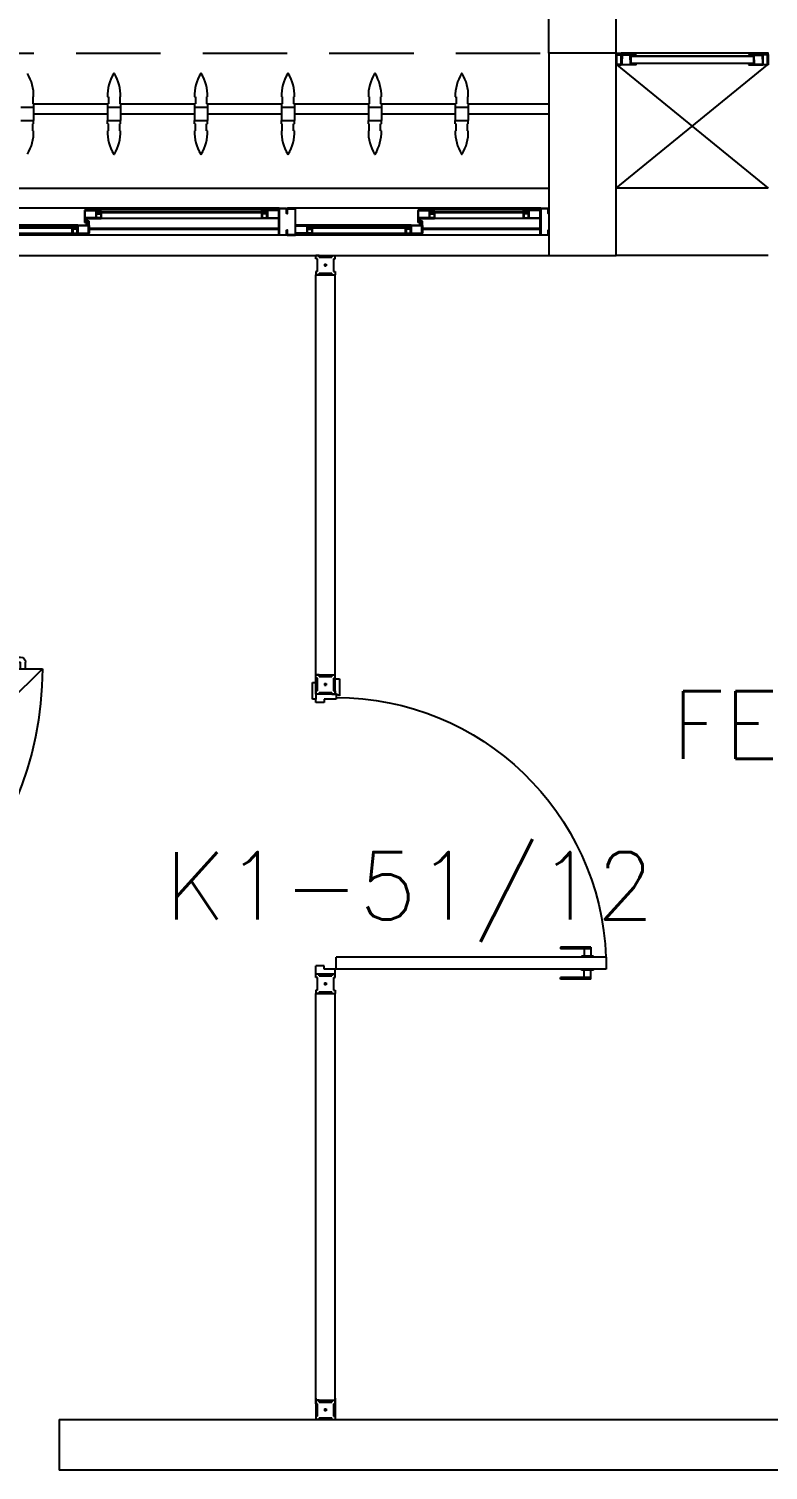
# Model space of a CAD drawing. Header units: millimetres. Extents: x 1887 to 2405, y 1100 to 1335.
# Drawn here: x 2189.22 to 2191.41, y 1267.448 to 1271.72 of the extents above; entities that cross this region are included whole.
import ezdxf

# ---------------------------------------------------------------- set-up
doc = ezdxf.new("R2010")
doc.units = ezdxf.units.MM
doc.linetypes.add('HIDDEN', pattern=[0.375, 0.25, -0.125])
for name, color, linetype in [('AR-ALV', 2, 'Continuous'), ('AR-BRISES', 1, 'Continuous'), ('AR-ESQ', 1, 'Continuous'), ('AR-ESTC', 3, 'Continuous'), ('AR-PERGOLAPROJ', 1, 'HIDDEN'), ('AR-PORTA', 1, 'Continuous'), ('AR-SHAFT', 1, 'Continuous'), ('BR-PAINEL', 1, 'Continuous'), ('BR-SUPORTE', 1, 'Continuous'), ('DIV', 2, 'Continuous'), ('DIV2', 2, 'Continuous'), ('DT-ESQ-BAGUETE-C', 2, 'Continuous'), ('DT-ESQ-BAGUETE-V', 1, 'Continuous'), ('DT-ESQ-CHAPA DOBRADA-V', 1, 'Continuous'), ('DT-ESQ-PERFIL CADEIRA-C', 2, 'Continuous'), ('DT-ESQ-PERFIL CADEIRA-V', 1, 'Continuous'), ('DT-ESQ-PERFIL U SIMPLES-C', 2, 'Continuous'), ('DT-ESQ-PERFIL U-C', 2, 'Continuous'), ('DT-ESQ-PERFIL U-V', 1, 'Continuous'), ('DT-ESQ-VENEZIANA-C', 2, 'Continuous'), ('DT-ESQ-VENEZIANA-V', 2, 'Continuous'), ('DT-ESQ-VIDRO-C', 2, 'Continuous'), ('ENDEREÇO', 2, 'Continuous'), ('MACANETA', 1, 'Continuous'), ('maçaneta', 1, 'Continuous'), ('mov', 1, 'Continuous'), ('PG-PROJ', 1, 'HIDDEN'), ('pm1', 2, 'Continuous'), ('pm2', 2, 'Continuous'), ('PORTA', 2, 'Continuous'), ('TEXTO', 2, 'Continuous')]:
    doc.layers.add(name, color=color, linetype=linetype)
doc.styles.add('UNB-100', font='simplex.shx', dxfattribs={"height": 0.2})
doc.styles.add('UNB1-100', font='simplex.shx', dxfattribs={"height": 0.2})

# ---------------------------------------------------------------- blocks, each defined once
blk = doc.blocks.new('PE1')
at = {"layer": 'maçaneta'}
for p, q in [((-0.025, 1.25), (-0.005, 1.25)), ((-0.025, 1.235), (-0.005, 1.235)), ((-0.005, 1.05), (-0.005, 1.235)), ((0.01, 1.065), (0.01, 1.235))]:
    blk.add_line(p, q, dxfattribs=at)
for centre, start, end in [((-0.005, 1.235), 360, 90), ((-0.005, 1.065), 270, 360)]:
    blk.add_arc(centre, 0.015, start, end, dxfattribs=at)
at = {"layer": 'mov'}
blk.add_arc((-0.025, 0.3), 1, 90, 180, dxfattribs=at)
at = {"layer": 'pm1'}
for p, q in [((-0.025, 1.3), (-0.125, 1.2)), ((-0.025, 1.3), (-0.025, 1.3)), ((-0.025, 0.3), (-0.025, 1.3)), ((-0.125, 1.2), (-0.125, 0.4)), ((-0.125, 0.4), (-0.025, 0.3)), ((-1.04, 0.3), (-1.025, 0.3)), ((-1.04, 0.3), (-1.04, 0.29)), ((-1.025, 0.3), (-0.925, 0.2)), ((-0.025, 0.3), (-0.125, 0.2)), ((-0.025, 0.3), (-0.025, 0.3)), ((-0.01, 0.3), (-0.025, 0.3)), ((-0.01, 0.3), (-0.01, 0.29)), ((-1.04, 0.29), (-1.05, 0.29)), ((-1.05, 0.01), (-1.05, 0.29)), ((-0.925, 0.2), (-0.925, 0)), ((-0.125, 0.2), (-0.125, 0)), ((-1.04, 0.01), (-1.05, 0.01)), ((-1.04, 0), (-1.04, 0.01)), ((-0.925, 0), (-1.04, 0)), ((-0.125, 0), (-0.01, 0)), ((-0.01, 0), (-0.01, 0.01))]:
    blk.add_line(p, q, dxfattribs=at)
at = {"layer": 'pm2'}
for p, q in [((-0.01, 0.29), (0, 0.29)), ((0, 0.01), (0, 0.29)), ((-0.01, 0.01), (0, 0.01))]:
    blk.add_line(p, q, dxfattribs=at)
blk = doc.blocks.new('EF32-P')
at = {"layer": 'DT-ESQ-BAGUETE-C', "ltscale": 0.1}
for points in [[(0.4225, -0.08), (0.409, -0.08), (0.409, -0.0785), (0.422, -0.0785, 0.414214), (0.4225, -0.078), (0.4225, -0.067, 0.414214), (0.422, -0.0665), (0.409, -0.0665), (0.409, -0.065), (0.4225, -0.065, -0.414214), (0.424, -0.0665), (0.424, -0.0785, -0.414214)], [(0.7015, -0.08), (0.715, -0.08), (0.715, -0.0785), (0.702, -0.0785, -0.414214), (0.7015, -0.078), (0.7015, -0.067, -0.414214), (0.702, -0.0665), (0.715, -0.0665), (0.715, -0.065), (0.7015, -0.065, 0.414214), (0.7, -0.0665), (0.7, -0.0785, 0.414214)], [(1.41, -0.08), (1.3965, -0.08), (1.3965, -0.0785), (1.4095, -0.0785, 0.414214), (1.41, -0.078), (1.41, -0.067, 0.414214), (1.4095, -0.0665), (1.3965, -0.0665), (1.3965, -0.065), (1.41, -0.065, -0.414214), (1.4115, -0.0665), (1.4115, -0.0785, -0.414214)], [(0.0735, -0.125), (0.06, -0.125), (0.06, -0.1235), (0.073, -0.1235, 0.414214), (0.0735, -0.123), (0.0735, -0.112, 0.414214), (0.073, -0.1115), (0.06, -0.1115), (0.06, -0.11), (0.0735, -0.11, -0.414214), (0.075, -0.1115), (0.075, -0.1235, -0.414214)], [(0.339, -0.125), (0.3525, -0.125), (0.3525, -0.1235), (0.3395, -0.1235, -0.414214), (0.339, -0.123), (0.339, -0.112, -0.414214), (0.3395, -0.1115), (0.3525, -0.1115), (0.3525, -0.11), (0.339, -0.11, 0.414214), (0.3375, -0.1115), (0.3375, -0.1235, 0.414214)], [(0.8485, -0.125), (0.835, -0.125), (0.835, -0.1235), (0.848, -0.1235, 0.414214), (0.8485, -0.123), (0.8485, -0.112, 0.414214), (0.848, -0.1115), (0.835, -0.1115), (0.835, -0.11), (0.8485, -0.11, -0.414214), (0.85, -0.1115), (0.85, -0.1235, -0.414214)], [(1.3265, -0.125), (1.34, -0.125), (1.34, -0.1235), (1.327, -0.1235, -0.414214), (1.3265, -0.123), (1.3265, -0.112, -0.414214), (1.327, -0.1115), (1.34, -0.1115), (1.34, -0.11), (1.3265, -0.11, 0.414214), (1.325, -0.1115), (1.325, -0.1235, 0.414214)]]:
    blk.add_lwpolyline(points, format="xyb", close=True, dxfattribs=at)
at = {"layer": 'DT-ESQ-BAGUETE-V', "ltscale": 0.1}
for p, q in [((0.4225, -0.065), (0.7015, -0.065)), ((1.41, -0.065), (1.9015, -0.065)), ((0.0735, -0.11), (0.339, -0.11)), ((0.8485, -0.11), (1.3265, -0.11))]:
    blk.add_line(p, q, dxfattribs=at)
at = {"layer": 'DT-ESQ-CHAPA DOBRADA-V', "ltscale": 0.1}
for p, q in [((0.025, -0.077), (0.374, -0.077)), ((0.025, -0.08), (0.374, -0.08)), ((0.8, -0.077), (1.3615, -0.077)), ((0.8, -0.08), (1.3615, -0.08))]:
    blk.add_line(p, q, dxfattribs=at)
at = {"layer": 'DT-ESQ-PERFIL CADEIRA-C', "ltscale": 0.1}
for p, q in [((0.376, -0.0885), (0.4225, -0.0885)), ((0.75, -0.0885), (0.7015, -0.0885)), ((1.3635, -0.0885), (1.41, -0.0885)), ((0.025, -0.1335), (0.0735, -0.1335)), ((0.3855, -0.1335), (0.339, -0.1335)), ((0.8, -0.1335), (0.8485, -0.1335)), ((1.373, -0.1335), (1.3265, -0.1335))]:
    blk.add_line(p, q, dxfattribs=at)
for points in [[(0.4225, -0.087, -1), (0.4225, -0.09), (0.376, -0.09, -0.414214), (0.374, -0.088), (0.374, -0.067, -0.414214), (0.376, -0.065), (0.4075, -0.065, -0.414214), (0.409, -0.0665), (0.409, -0.087)], [(0.409, -0.0885, -0.198913), (0.4079, -0.0881, -0.198913), (0.4075, -0.087), (0.4075, -0.067, 0.414214), (0.407, -0.0665), (0.376, -0.0665, 0.414214), (0.3755, -0.067), (0.3755, -0.088, 0.414214), (0.376, -0.0885)], [(0.7015, -0.09), (0.75, -0.09), (0.75, -0.0885), (0.715, -0.0885, 0.198912), (0.7161, -0.0881, 0.198913), (0.7165, -0.087), (0.7165, -0.067, -0.414214), (0.717, -0.0665), (0.75, -0.0665), (0.75, -0.065), (0.7165, -0.065, 0.414214), (0.715, -0.0665), (0.715, -0.0785), (0.715, -0.08), (0.715, -0.087), (0.7015, -0.087, 1)], [(1.41, -0.087, -1), (1.41, -0.09), (1.3635, -0.09, -0.414214), (1.3615, -0.088), (1.3615, -0.067, -0.414214), (1.3635, -0.065), (1.395, -0.065, -0.414214), (1.3965, -0.0665), (1.3965, -0.087)], [(1.3965, -0.0885, -0.198913), (1.3954, -0.0881, -0.198913), (1.395, -0.087), (1.395, -0.067, 0.414214), (1.3945, -0.0665), (1.3635, -0.0665, 0.414214), (1.363, -0.067), (1.363, -0.088, 0.414214), (1.3635, -0.0885)], [(0.0735, -0.135), (0.025, -0.135), (0.025, -0.1335), (0.06, -0.1335, -0.198912), (0.0589, -0.1331, -0.198913), (0.0585, -0.132), (0.0585, -0.112, 0.414214), (0.058, -0.1115), (0.025, -0.1115), (0.025, -0.11), (0.0585, -0.11, -0.414214), (0.06, -0.1115), (0.06, -0.1235), (0.06, -0.125), (0.06, -0.132), (0.0735, -0.132, -1)], [(0.339, -0.132, 1), (0.339, -0.135), (0.3855, -0.135, 0.414214), (0.3875, -0.133), (0.3875, -0.112, 0.414214), (0.3855, -0.11), (0.354, -0.11, 0.414214), (0.3525, -0.1115), (0.3525, -0.132)], [(0.3525, -0.1335, 0.198913), (0.3536, -0.1331, 0.198913), (0.354, -0.132), (0.354, -0.112, -0.414214), (0.3545, -0.1115), (0.3855, -0.1115, -0.414214), (0.386, -0.112), (0.386, -0.133, -0.414214), (0.3855, -0.1335)], [(0.8485, -0.135), (0.8, -0.135), (0.8, -0.1335), (0.835, -0.1335, -0.198912), (0.8339, -0.1331, -0.198913), (0.8335, -0.132), (0.8335, -0.112, 0.414214), (0.833, -0.1115), (0.8, -0.1115), (0.8, -0.11), (0.8335, -0.11, -0.414214), (0.835, -0.1115), (0.835, -0.1235), (0.835, -0.125), (0.835, -0.132), (0.8485, -0.132, -1)], [(1.3265, -0.132, 1), (1.3265, -0.135), (1.373, -0.135, 0.414214), (1.375, -0.133), (1.375, -0.112, 0.414214), (1.373, -0.11), (1.3415, -0.11, 0.414214), (1.34, -0.1115), (1.34, -0.132)], [(1.34, -0.1335, 0.198913), (1.3411, -0.1331, 0.198913), (1.3415, -0.132), (1.3415, -0.112, -0.414214), (1.342, -0.1115), (1.373, -0.1115, -0.414214), (1.3735, -0.112), (1.3735, -0.133, -0.414214), (1.373, -0.1335)]]:
    blk.add_lwpolyline(points, format="xyb", close=True, dxfattribs=at)
at = {"layer": 'DT-ESQ-PERFIL CADEIRA-V', "ltscale": 0.1}
for p, q in [((0.4075, -0.09), (0.7015, -0.09)), ((1.395, -0.09), (1.9015, -0.09)), ((0.0735, -0.135), (0.339, -0.135)), ((0.8485, -0.135), (1.3265, -0.135))]:
    blk.add_line(p, q, dxfattribs=at)
at = {"layer": 'DT-ESQ-PERFIL U SIMPLES-C', "ltscale": 0.1}
for points in [[(0.376, -0.102), (0.384, -0.102), (0.384, -0.1005), (0.376, -0.1005, -0.414214), (0.3755, -0.1), (0.3755, -0.092, -0.414214), (0.376, -0.0915), (0.384, -0.0915), (0.384, -0.09), (0.376, -0.09, 0.414214), (0.374, -0.092), (0.374, -0.1, 0.414214)], [(0.3855, -0.098), (0.3775, -0.098), (0.3775, -0.0995), (0.3855, -0.0995, -0.414214), (0.386, -0.1), (0.386, -0.108, -0.414214), (0.3855, -0.1085), (0.3775, -0.1085), (0.3775, -0.11), (0.3855, -0.11, 0.414214), (0.3875, -0.108), (0.3875, -0.1, 0.414214)], [(1.3635, -0.102), (1.3715, -0.102), (1.3715, -0.1005), (1.3635, -0.1005, -0.414214), (1.363, -0.1), (1.363, -0.092, -0.414214), (1.3635, -0.0915), (1.3715, -0.0915), (1.3715, -0.09), (1.3635, -0.09, 0.414214), (1.3615, -0.092), (1.3615, -0.1, 0.414214)], [(1.373, -0.098), (1.365, -0.098), (1.365, -0.0995), (1.373, -0.0995, -0.414214), (1.3735, -0.1), (1.3735, -0.108, -0.414214), (1.373, -0.1085), (1.365, -0.1085), (1.365, -0.11), (1.373, -0.11, 0.414214), (1.375, -0.108), (1.375, -0.1, 0.414214)]]:
    blk.add_lwpolyline(points, format="xyb", close=True, dxfattribs=at)
at = {"layer": 'DT-ESQ-PERFIL U-C', "ltscale": 0.1}
for points in [[(0, -0.0615, -0.414214), (0.0015, -0.06), (0.0235, -0.06, -0.414214), (0.025, -0.0615), (0.025, -0.1385, -0.414214), (0.0235, -0.14), (0.0015, -0.14, -0.414214), (0, -0.1385), (0, -0.125), (0.0015, -0.125), (0.0015, -0.138, 0.414214), (0.002, -0.1385), (0.023, -0.1385, 0.414214), (0.0235, -0.138), (0.0235, -0.062, 0.414214), (0.023, -0.0615), (0.002, -0.0615, 0.414214), (0.0015, -0.062), (0.0015, -0.075), (0, -0.075)], [(0.775, -0.0615, 0.414214), (0.7735, -0.06), (0.7515, -0.06, 0.414214), (0.75, -0.0615), (0.75, -0.1385, 0.414214), (0.7515, -0.14), (0.7735, -0.14, 0.414214), (0.775, -0.1385), (0.775, -0.125), (0.7735, -0.125), (0.7735, -0.138, -0.414214), (0.773, -0.1385), (0.752, -0.1385, -0.414214), (0.7515, -0.138), (0.7515, -0.062, -0.414214), (0.752, -0.0615), (0.773, -0.0615, -0.414214), (0.7735, -0.062), (0.7735, -0.075), (0.775, -0.075)], [(0.775, -0.0615, -0.414214), (0.7765, -0.06), (0.7985, -0.06, -0.414214), (0.8, -0.0615), (0.8, -0.1385, -0.414214), (0.7985, -0.14), (0.7765, -0.14, -0.414214), (0.775, -0.1385), (0.775, -0.125), (0.7765, -0.125), (0.7765, -0.138, 0.414214), (0.777, -0.1385), (0.798, -0.1385, 0.414214), (0.7985, -0.138), (0.7985, -0.062, 0.414214), (0.798, -0.0615), (0.777, -0.0615, 0.414214), (0.7765, -0.062), (0.7765, -0.075), (0.775, -0.075)]]:
    blk.add_lwpolyline(points, format="xyb", close=True, dxfattribs=at)
at = {"layer": 'DT-ESQ-PERFIL U-V', "ltscale": 0.1}
for p, q in [((0.0235, -0.06), (0.7515, -0.06)), ((0.7985, -0.06), (1.9515, -0.06)), ((0.0235, -0.14), (0.7515, -0.14)), ((0.7985, -0.14), (1.9515, -0.14))]:
    blk.add_line(p, q, dxfattribs=at)
at = {"layer": 'DT-ESQ-VIDRO-C', "ltscale": 0.1}
for points in [[(0.7125, -0.085), (0.7125, -0.082), (0.4115, -0.082), (0.4115, -0.085)], [(1.9125, -0.085), (1.9125, -0.082), (1.399, -0.082), (1.399, -0.085)], [(0.063, -0.13), (0.063, -0.127), (0.3495, -0.127), (0.3495, -0.13)], [(0.838, -0.13), (0.838, -0.127), (1.337, -0.127), (1.337, -0.13)]]:
    blk.add_lwpolyline(points, close=True, dxfattribs=at)
blk = doc.blocks.new('BR-MODULO8')
at = {"layer": 'BR-PAINEL'}
for p, q in [((-1.5283, 0.27), (-1.5283, 0.25)), ((-1.5258, 0.27), (-1.5283, 0.27)), ((-1.3067, 0.27), (-1.3042, 0.27)), ((-1.3042, 0.27), (-1.3042, 0.25)), ((-1.2708, 0.27), (-1.2708, 0.25)), ((-1.2683, 0.27), (-1.2708, 0.27)), ((-1.0492, 0.27), (-1.0467, 0.27)), ((-1.0467, 0.27), (-1.0467, 0.25)), ((-1.0133, 0.27), (-1.0133, 0.25)), ((-1.0108, 0.27), (-1.0133, 0.27)), ((-0.7917, 0.27), (-0.7892, 0.27)), ((-0.7892, 0.27), (-0.7892, 0.25)), ((-0.7558, 0.27), (-0.7558, 0.25)), ((-0.7533, 0.27), (-0.7558, 0.27)), ((-0.5342, 0.27), (-0.5317, 0.27)), ((-0.5317, 0.27), (-0.5317, 0.25)), ((-0.4958, 0.27), (-0.4983, 0.27)), ((-0.4983, 0.27), (-0.4983, 0.25)), ((-0.2767, 0.27), (-0.2742, 0.27)), ((-0.2742, 0.27), (-0.2742, 0.25)), ((-0.2408, 0.27), (-0.2408, 0.25)), ((-0.2383, 0.27), (-0.2408, 0.27)), ((-1.5642, 0.24), (-1.5258, 0.24)), ((-1.5258, 0.25), (-1.5283, 0.25)), ((-1.5258, 0.25), (-1.5258, 0.24)), ((-1.5258, 0.24), (-1.5258, 0.2)), ((-1.3067, 0.25), (-1.3067, 0.24)), ((-1.3067, 0.25), (-1.3042, 0.25)), ((-1.3067, 0.24), (-1.2683, 0.24)), ((-1.3067, 0.24), (-1.3067, 0.2)), ((-1.2683, 0.25), (-1.2708, 0.25)), ((-1.2683, 0.25), (-1.2683, 0.24)), ((-1.2683, 0.24), (-1.2683, 0.2)), ((-1.0492, 0.25), (-1.0492, 0.24)), ((-1.0492, 0.25), (-1.0467, 0.25)), ((-1.0492, 0.24), (-1.0108, 0.24)), ((-1.0492, 0.24), (-1.0492, 0.2)), ((-1.0108, 0.25), (-1.0133, 0.25)), ((-1.0108, 0.25), (-1.0108, 0.24)), ((-1.0108, 0.24), (-1.0108, 0.2)), ((-0.7917, 0.25), (-0.7917, 0.24)), ((-0.7917, 0.25), (-0.7892, 0.25)), ((-0.7917, 0.24), (-0.7533, 0.24)), ((-0.7917, 0.24), (-0.7917, 0.2)), ((-0.7533, 0.25), (-0.7558, 0.25)), ((-0.7533, 0.25), (-0.7533, 0.24)), ((-0.7533, 0.24), (-0.7533, 0.2)), ((-0.5342, 0.25), (-0.5317, 0.25)), ((-0.5342, 0.25), (-0.5342, 0.24)), ((-0.5342, 0.24), (-0.5342, 0.2)), ((-0.5342, 0.24), (-0.4958, 0.24)), ((-0.4958, 0.25), (-0.4983, 0.25)), ((-0.4958, 0.25), (-0.4958, 0.24)), ((-0.4958, 0.24), (-0.4958, 0.2)), ((-0.2767, 0.25), (-0.2767, 0.24)), ((-0.2767, 0.25), (-0.2742, 0.25)), ((-0.2767, 0.24), (-0.2383, 0.24)), ((-0.2767, 0.24), (-0.2767, 0.2)), ((-0.2383, 0.25), (-0.2408, 0.25)), ((-0.2383, 0.25), (-0.2383, 0.24)), ((-0.2383, 0.24), (-0.2383, 0.2)), ((-1.5642, 0.2), (-1.5258, 0.2)), ((-1.5258, 0.19), (-1.5283, 0.19)), ((-1.5283, 0.17), (-1.5283, 0.19)), ((-1.5258, 0.19), (-1.5258, 0.2)), ((-1.3067, 0.2), (-1.2683, 0.2)), ((-1.3067, 0.19), (-1.3067, 0.2)), ((-1.3067, 0.19), (-1.3042, 0.19)), ((-1.3042, 0.17), (-1.3042, 0.19)), ((-1.2683, 0.19), (-1.2708, 0.19)), ((-1.2708, 0.17), (-1.2708, 0.19)), ((-1.2683, 0.19), (-1.2683, 0.2)), ((-1.0492, 0.2), (-1.0108, 0.2)), ((-1.0492, 0.19), (-1.0492, 0.2)), ((-1.0492, 0.19), (-1.0467, 0.19)), ((-1.0467, 0.17), (-1.0467, 0.19)), ((-1.0108, 0.19), (-1.0133, 0.19)), ((-1.0133, 0.17), (-1.0133, 0.19)), ((-1.0108, 0.19), (-1.0108, 0.2)), ((-0.7917, 0.2), (-0.7533, 0.2)), ((-0.7917, 0.19), (-0.7917, 0.2)), ((-0.7917, 0.19), (-0.7892, 0.19)), ((-0.7892, 0.17), (-0.7892, 0.19)), ((-0.7533, 0.19), (-0.7558, 0.19)), ((-0.7558, 0.17), (-0.7558, 0.19)), ((-0.7533, 0.19), (-0.7533, 0.2)), ((-0.5342, 0.19), (-0.5342, 0.2)), ((-0.5342, 0.2), (-0.4958, 0.2)), ((-0.5342, 0.19), (-0.5317, 0.19)), ((-0.5317, 0.17), (-0.5317, 0.19)), ((-0.4983, 0.17), (-0.4983, 0.19)), ((-0.4958, 0.19), (-0.4983, 0.19)), ((-0.4958, 0.19), (-0.4958, 0.2)), ((-0.2767, 0.2), (-0.2383, 0.2)), ((-0.2767, 0.19), (-0.2767, 0.2)), ((-0.2767, 0.19), (-0.2742, 0.19)), ((-0.2742, 0.17), (-0.2742, 0.19)), ((-0.2383, 0.19), (-0.2408, 0.19)), ((-0.2408, 0.17), (-0.2408, 0.19)), ((-0.2383, 0.19), (-0.2383, 0.2)), ((-1.5258, 0.17), (-1.5283, 0.17)), ((-1.3067, 0.17), (-1.3042, 0.17)), ((-1.2683, 0.17), (-1.2708, 0.17)), ((-1.0492, 0.17), (-1.0467, 0.17)), ((-1.0108, 0.17), (-1.0133, 0.17)), ((-0.7917, 0.17), (-0.7892, 0.17)), ((-0.7533, 0.17), (-0.7558, 0.17)), ((-0.5342, 0.17), (-0.5317, 0.17)), ((-0.4958, 0.17), (-0.4983, 0.17)), ((-0.2767, 0.17), (-0.2742, 0.17)), ((-0.2383, 0.17), (-0.2408, 0.17))]:
    blk.add_line(p, q, dxfattribs=at)
for centre, radius, start, end in [((-1.6508, 0.2739), 0.1251, 358.228, 31.5279), ((-1.1817, 0.2739), 0.1251, 148.4721, 181.772), ((-1.2875, 0.3387), 0.001, 37.1012, 142.8988), ((-1.3933, 0.2739), 0.1251, 358.228, 31.5279), ((-0.9242, 0.2739), 0.1251, 148.4721, 181.772), ((-1.03, 0.3387), 0.001, 37.1012, 142.8988), ((-1.1358, 0.2739), 0.1251, 358.228, 31.5279), ((-0.6667, 0.2739), 0.1251, 148.4721, 181.772), ((-0.7725, 0.3387), 0.001, 37.1012, 142.8988), ((-0.8783, 0.2739), 0.1251, 358.228, 31.5279), ((-0.4092, 0.2739), 0.1251, 148.4721, 181.772), ((-0.515, 0.3387), 0.001, 37.1012, 142.8988), ((-0.6208, 0.2739), 0.1251, 358.228, 31.5279), ((-0.1517, 0.2739), 0.1251, 148.4721, 181.772), ((-0.2575, 0.3387), 0.001, 37.1012, 142.8988), ((-0.3633, 0.2739), 0.1251, 358.228, 31.5279), ((-1.6508, 0.1661), 0.1251, 328.4721, 1.772), ((-1.1817, 0.1661), 0.1251, 178.228, 211.5279), ((-1.3933, 0.1661), 0.1251, 328.4721, 1.772), ((-0.9242, 0.1661), 0.1251, 178.228, 211.5279), ((-1.1358, 0.1661), 0.1251, 328.4721, 1.772), ((-0.6667, 0.1661), 0.1251, 178.228, 211.5279), ((-0.8783, 0.1661), 0.1251, 328.4721, 1.772), ((-0.4092, 0.1661), 0.1251, 178.228, 211.5279), ((-0.6208, 0.1661), 0.1251, 328.4721, 1.772), ((-0.1517, 0.1661), 0.1251, 178.228, 211.5279), ((-0.3633, 0.1661), 0.1251, 328.4721, 1.772), ((-1.2875, 0.1013), 0.001, 217.1012, 322.8988), ((-1.03, 0.1013), 0.001, 217.1012, 322.8988), ((-0.7725, 0.1013), 0.001, 217.1012, 322.8988), ((-0.515, 0.1013), 0.001, 217.1012, 322.8988), ((-0.2575, 0.1013), 0.001, 217.1012, 322.8988)]:
    blk.add_arc(centre, radius, start, end, dxfattribs=at)
at = {"layer": 'BR-SUPORTE'}
for p, q in [((-1.5258, 0.25), (-1.3042, 0.25)), ((-1.5258, 0.22), (-1.3067, 0.22)), ((-1.2683, 0.25), (-1.0467, 0.25)), ((-1.2683, 0.22), (-1.0492, 0.22)), ((-1.0108, 0.25), (-0.7892, 0.25)), ((-1.0108, 0.22), (-0.7917, 0.22)), ((-0.7533, 0.25), (-0.5317, 0.25)), ((-0.7533, 0.22), (-0.5342, 0.22)), ((-0.4958, 0.25), (-0.2742, 0.25)), ((-0.4958, 0.22), (-0.2767, 0.22)), ((-0.2383, 0.25), (0, 0.25)), ((-0.2383, 0.22), (0, 0.22))]:
    blk.add_line(p, q, dxfattribs=at)
blk = doc.blocks.new('PG-MODULO1-PJ-C')
at = {"layer": 'PG-PROJ'}
for p, q in [((5.35, 0), (5.35, 3)), ((5.55, 0), (5.55, 3)), ((0.2, 0), (5.35, 0))]:
    blk.add_line(p, q, dxfattribs=at)
blk = doc.blocks.new('EF01C-P')
at = {"layer": 'DT-ESQ-BAGUETE-C', "ltscale": 0.1}
for points in [[(0.0015, 0.035), (0.015, 0.035), (0.015, 0.0335), (0.0015, 0.0335), (0.0015, 0.005), (0.015, 0.005), (0.015, 0.0035), (0.0015, 0.0035, -0.414214), (0, 0.005), (0, 0.0335, -0.414214)], [(0.4485, 0.035), (0.435, 0.035), (0.435, 0.0335), (0.4485, 0.0335), (0.4485, 0.005), (0.435, 0.005), (0.435, 0.0035), (0.4485, 0.0035, 0.414214), (0.45, 0.005), (0.45, 0.0335, 0.414214)]]:
    blk.add_lwpolyline(points, format="xyb", close=True, dxfattribs=at)
at = {"layer": 'DT-ESQ-PERFIL CADEIRA-C', "ltscale": 0.1}
for points in [[(0.01, 0.0015), (0.01, 0.003), (0.0015, 0.003, 1), (0.0015, 0), (0.015, 0, 0.414214), (0.0165, 0.0015), (0.0165, 0.0335), (0.043, 0.0335)], [(0.043, 0.0065), (0.018, 0.0065), (0.018, 0.0165), (0.0165, 0.0165), (0.0165, 0.0065, 0.414214), (0.018, 0.005), (0.043, 0.005), (0.0565, 0.005, 1), (0.0565, 0.008), (0.043, 0.008), (0.043, 0.02), (0.043, 0.032), (0.0565, 0.032, 1), (0.0565, 0.035), (0.043, 0.035), (0.0165, 0.035, 0.414214), (0.015, 0.0335), (0.015, 0.0015), (0.0015, 0.0015)], [(0.0415, 0.02), (0.0415, 0.032, -0.414214), (0.043, 0.0335), (0.0565, 0.0335)], [(0.0415, 0.02), (0.0415, 0.008, 0.414214), (0.043, 0.0065), (0.0565, 0.0065)], [(0.407, 0.0065), (0.432, 0.0065), (0.432, 0.0165), (0.4335, 0.0165), (0.4335, 0.0065, -0.414214), (0.432, 0.005), (0.407, 0.005), (0.3935, 0.005, -1), (0.3935, 0.008), (0.407, 0.008), (0.407, 0.02), (0.407, 0.032), (0.3935, 0.032, -1), (0.3935, 0.035), (0.407, 0.035), (0.4335, 0.035, -0.414214), (0.435, 0.0335), (0.435, 0.0015), (0.4485, 0.0015)], [(0.4085, 0.02), (0.4085, 0.032, 0.414214), (0.407, 0.0335), (0.3935, 0.0335)], [(0.4085, 0.02), (0.4085, 0.008, -0.414214), (0.407, 0.0065), (0.3935, 0.0065)], [(0.44, 0.0015), (0.44, 0.003), (0.4485, 0.003, -1), (0.4485, 0), (0.435, 0, -0.414214), (0.4335, 0.0015), (0.4335, 0.0335), (0.407, 0.0335)]]:
    blk.add_lwpolyline(points, format="xyb", dxfattribs=at)
at = {"layer": 'DT-ESQ-PERFIL CADEIRA-V', "ltscale": 0.1}
blk.add_line((0.015, 0), (0.435, 0), dxfattribs=at)
at = {"layer": 'DT-ESQ-VENEZIANA-C', "ltscale": 0.1}
for p, q in [((0.043, 0.0105), (0.407, 0.0105)), ((0.043, 0.009), (0.407, 0.009))]:
    blk.add_line(p, q, dxfattribs=at)
at = {"layer": 'DT-ESQ-VENEZIANA-V', "ltscale": 0.1}
blk.add_line((0.043, 0.031), (0.407, 0.031), dxfattribs=at)
blk = doc.blocks.new('IDIV')
for p, q in [((-0.0285, 0.0285), (-0.0429, 0.0285)), ((-0.0285, 0.0285), (-0.0285, -0.0285)), ((0.0051, 0), (-0.0051, 0)), ((0, 0.0051), (0, -0.0051)), ((-0.0285, -0.0285), (-0.0429, -0.0285))]:
    blk.add_line(p, q)
blk = doc.blocks.new('MTT')
for p, q in [((-0.0285, 0.0185), (-0.0285, 0.0285)), ((-0.0185, 0.0285), (-0.0285, 0.0285)), ((-0.0235, 0.0185), (-0.0285, 0.0185)), ((-0.0235, 0.0185), (-0.0235, -0.0185)), ((-0.0185, 0.0235), (-0.0185, 0.0285)), ((-0.0185, 0.0235), (0.0185, 0.0235)), ((-0.0049, 0), (0.0049, 0)), ((0, -0.0049), (0, 0.0049)), ((0.0185, 0.0235), (0.0185, 0.0285)), ((0.0185, 0.0285), (0.0285, 0.0285)), ((0.0235, 0.0185), (0.0285, 0.0185)), ((0.0235, 0.0185), (0.0235, -0.0185)), ((0.0285, 0.0185), (0.0285, 0.0285)), ((-0.0285, -0.0185), (-0.0235, -0.0185)), ((-0.0285, -0.0185), (-0.0285, -0.0285)), ((-0.0185, -0.0285), (-0.0285, -0.0285)), ((0.0185, -0.0235), (-0.0185, -0.0235)), ((-0.0185, -0.0235), (-0.0185, -0.0285)), ((0.0185, -0.0235), (0.0185, -0.0285)), ((0.0185, -0.0285), (0.0285, -0.0285)), ((0.0285, -0.0185), (0.0235, -0.0185)), ((0.0285, -0.0185), (0.0285, -0.0285))]:
    blk.add_line(p, q)
blk = doc.blocks.new('DOOR-80')
at = {"layer": 'MACANETA', "color": 1}
for p, q in [((-0.08, -0.755), (-0.08, -0.665)), ((-0.08, -0.665), (-0.075, -0.665)), ((-0.075, -0.755), (-0.075, -0.665)), ((0.01, -0.755), (0.01, -0.665)), ((0.015, -0.665), (0.01, -0.665)), ((0.015, -0.755), (0.015, -0.665)), ((-0.08, -0.755), (-0.053, -0.755)), ((-0.075, -0.735), (-0.053, -0.735)), ((-0.053, -0.7275), (-0.05, -0.7275)), ((-0.053, -0.7625), (-0.053, -0.7275)), ((-0.053, -0.7625), (-0.05, -0.7625)), ((-0.012, -0.7275), (-0.015, -0.7275)), ((-0.012, -0.7625), (-0.015, -0.7625)), ((-0.012, -0.7625), (-0.012, -0.7275)), ((0.01, -0.735), (-0.012, -0.735)), ((0.015, -0.755), (-0.012, -0.755))]:
    blk.add_line(p, q, dxfattribs=at)
at = {"layer": 'PORTA'}
for p, q in [((-0.05, -0.8), (-0.05, 0)), ((-0.015, 0), (-0.05, 0)), ((-0.015, -0.8), (-0.015, 0)), ((-0.05, -0.8), (-0.015, -0.8))]:
    blk.add_line(p, q, dxfattribs=at)
at = {"layer": 'PORTA', "color": 1}
blk.add_arc((-0.02, 0), 0.8, 180, 267.8509, dxfattribs=at)

msp = doc.modelspace()

# ---------------------------------------------------------------- linework, layer by layer
for p, q in [((2190.0982, 1267.6219), (2190.0982, 1267.6321)), ((2190.0931, 1267.627), (2190.1033, 1267.627))]:
    msp.add_line(p, q)
at = {"layer": 'AR-ALV'}
for p, q in [((2191.4097, 1271.2485), (2190.9597, 1271.2485)), ((2191.4097, 1271.0485), (2190.9597, 1271.0485)), ((2189.3097, 1267.5985), (2194.1097, 1267.5985)), ((2189.3097, 1267.5985), (2189.3097, 1267.4485)), ((2194.7847, 1267.4485), (2189.3097, 1267.4485))]:
    msp.add_line(p, q, dxfattribs=at)
at = {"layer": 'AR-ESQ'}
for p, q in [((2185.6097, 1271.2485), (2190.7597, 1271.2485)), ((2185.6097, 1271.0485), (2190.7597, 1271.0485))]:
    msp.add_line(p, q, dxfattribs=at)
at = {"layer": 'AR-ESTC'}
msp.add_lwpolyline([(2190.9597, 1271.6485), (2190.7597, 1271.6485), (2190.7597, 1271.0485), (2190.9597, 1271.0485)], close=True, dxfattribs=at)
at = {"layer": 'AR-SHAFT'}
for p, q in [((2190.9597, 1271.2485), (2191.4082, 1271.6135)), ((2190.9612, 1271.6135), (2191.4097, 1271.2485))]:
    msp.add_line(p, q, dxfattribs=at)
at = {"layer": 'DIV'}
for p, q in [((2190.0697, 1269.8055), (2190.0697, 1270.9915)), ((2190.0697, 1270.9915), (2190.1267, 1270.9915)), ((2190.1267, 1269.8055), (2190.1267, 1270.9915)), ((2190.0697, 1269.8055), (2190.1267, 1269.8055)), ((2190.0931, 1268.89), (2190.1033, 1268.89)), ((2190.0982, 1268.8849), (2190.0982, 1268.8951)), ((2190.0697, 1267.6555), (2190.0697, 1268.8615)), ((2190.0697, 1268.8615), (2190.1267, 1268.8615)), ((2190.1267, 1267.6555), (2190.1267, 1268.8615)), ((2190.0697, 1267.6555), (2190.1267, 1267.6555))]:
    msp.add_line(p, q, dxfattribs=at)
at = {"layer": 'DIV2'}
for p, q in [((2190.0597, 1269.7835), (2190.0697, 1269.7835)), ((2190.0597, 1269.7335), (2190.0597, 1269.7835)), ((2190.0597, 1269.7835), (2190.0697, 1269.7835)), ((2190.0597, 1269.7335), (2190.0597, 1269.7835)), ((2190.0597, 1269.7835), (2190.0697, 1269.7835)), ((2190.0597, 1269.7335), (2190.0597, 1269.7835)), ((2190.0697, 1269.7485), (2190.0697, 1269.7955)), ((2190.1267, 1269.7485), (2190.1267, 1269.7955)), ((2190.1267, 1269.7935), (2190.1397, 1269.7935)), ((2190.1297, 1269.7935), (2190.1397, 1269.7935)), ((2190.1297, 1269.7935), (2190.1397, 1269.7935)), ((2190.1397, 1269.7935), (2190.1397, 1269.7435)), ((2190.1397, 1269.7935), (2190.1397, 1269.7435)), ((2190.1397, 1269.7935), (2190.1397, 1269.7435)), ((2190.0697, 1269.7335), (2190.0597, 1269.7335)), ((2190.0697, 1269.7335), (2190.0597, 1269.7335)), ((2190.0697, 1269.7335), (2190.0597, 1269.7335)), ((2190.0697, 1269.7485), (2190.0697, 1269.7335)), ((2190.1297, 1269.7485), (2190.0697, 1269.7485)), ((2190.0697, 1269.7485), (2190.0697, 1269.7335)), ((2190.1297, 1269.7485), (2190.0697, 1269.7485)), ((2190.0697, 1269.7485), (2190.0697, 1269.7335)), ((2190.1297, 1269.7485), (2190.0697, 1269.7485)), ((2190.0697, 1269.7235), (2190.0697, 1269.7335)), ((2190.0697, 1269.7235), (2190.0697, 1269.7335)), ((2190.0697, 1269.7235), (2190.0697, 1269.7335)), ((2190.0947, 1269.7335), (2190.0947, 1269.7235)), ((2190.1297, 1269.7335), (2190.0947, 1269.7335)), ((2190.0947, 1269.7335), (2190.0947, 1269.7235)), ((2190.1297, 1269.7335), (2190.0947, 1269.7335)), ((2190.0947, 1269.7335), (2190.0947, 1269.7235)), ((2190.1297, 1269.7335), (2190.0947, 1269.7335)), ((2190.1297, 1269.7485), (2190.1297, 1269.7385)), ((2190.1297, 1269.7485), (2190.1297, 1269.7335)), ((2190.1397, 1269.7435), (2190.1297, 1269.7485)), ((2190.1297, 1269.7485), (2190.1297, 1269.7385)), ((2190.1297, 1269.7485), (2190.1297, 1269.7335)), ((2190.1397, 1269.7435), (2190.1297, 1269.7485)), ((2190.1297, 1269.7485), (2190.1297, 1269.7385)), ((2190.1297, 1269.7485), (2190.1297, 1269.7335)), ((2190.1397, 1269.7435), (2190.1297, 1269.7485)), ((2190.0947, 1269.7235), (2190.0697, 1269.7235)), ((2190.0947, 1269.7235), (2190.0697, 1269.7235)), ((2190.0947, 1269.7235), (2190.0697, 1269.7235)), ((2190.0947, 1268.9435), (2190.0697, 1268.9435)), ((2190.0947, 1268.9435), (2190.0697, 1268.9435)), ((2190.0697, 1268.9185), (2190.0697, 1268.9435)), ((2190.0947, 1268.9435), (2190.0697, 1268.9435)), ((2190.0947, 1268.9335), (2190.0947, 1268.9435)), ((2190.0947, 1268.9335), (2190.0947, 1268.9435)), ((2190.0947, 1268.9335), (2190.0947, 1268.9435)), ((2190.1297, 1268.9335), (2190.0947, 1268.9335)), ((2190.1297, 1268.9335), (2190.0947, 1268.9335)), ((2190.1297, 1268.9335), (2190.0947, 1268.9335))]:
    msp.add_line(p, q, dxfattribs=at)
at = {"layer": 'PG-PROJ'}
for p, q in [((2190.0697, 1267.6615), (2190.0697, 1267.5985)), ((2190.1267, 1267.6615), (2190.1267, 1267.5985))]:
    msp.add_line(p, q, dxfattribs=at)

# ---------------------------------------------------------------- block references
at = {"layer": 'AR-BRISES'}
msp.add_blockref('BR-MODULO8', (2190.7597, 1271.2485), dxfattribs=at)
at = {"layer": 'AR-ESQ', "rotation": 180}
for name, p in [('EF01C-P', (2191.4097, 1271.6485)), ('EF32-P', (2190.7597, 1271.0485))]:
    msp.add_blockref(name, p, dxfattribs=at)
at = {"layer": 'AR-PERGOLAPROJ'}
msp.add_blockref('PG-MODULO1-PJ-C', (2185.4097, 1271.6485), dxfattribs=at)
at = {"layer": 'AR-PORTA', "xscale": -1, "rotation": 270}
msp.add_blockref('PE1', (2187.9597, 1269.8484), dxfattribs=at)
at = {"layer": 'DIV', "xscale": -1, "rotation": 90}
msp.add_blockref('DOOR-80', (2190.1297, 1268.9185), dxfattribs=at)
at = {"layer": 'DIV2'}
for name, p, rotation in [('MTT', (2190.0982, 1271.02), 90), ('MTT', (2190.0982, 1271.02), 90), ('MTT', (2190.0982, 1271.02), 90), ('MTT', (2190.0982, 1269.777), 90), ('IDIV', (2190.0982, 1268.89), 270), ('IDIV', (2190.0982, 1268.89), 270), ('IDIV', (2190.0982, 1268.89), 270), ('MTT', (2190.0982, 1268.89), 90), ('MTT', (2190.0982, 1268.89), 90), ('MTT', (2190.0982, 1268.89), 90), ('MTT', (2190.0982, 1267.627), 90)]:
    msp.add_blockref(name, p, dxfattribs=dict(at, rotation=rotation))

# ---------------------------------------------------------------- texts
at = {"layer": 'ENDEREÇO', "style": 'UNB1-100'}
msp.add_text('K1-51/12', height=0.2, dxfattribs=at).set_placement((2189.6231, 1269.0806))
at = {"layer": 'TEXTO', "style": 'UNB-100'}
msp.add_text('FERMENTADORES', height=0.2, dxfattribs=at).set_placement((2191.1239, 1269.5571))

doc.saveas('drawing.dxf')
